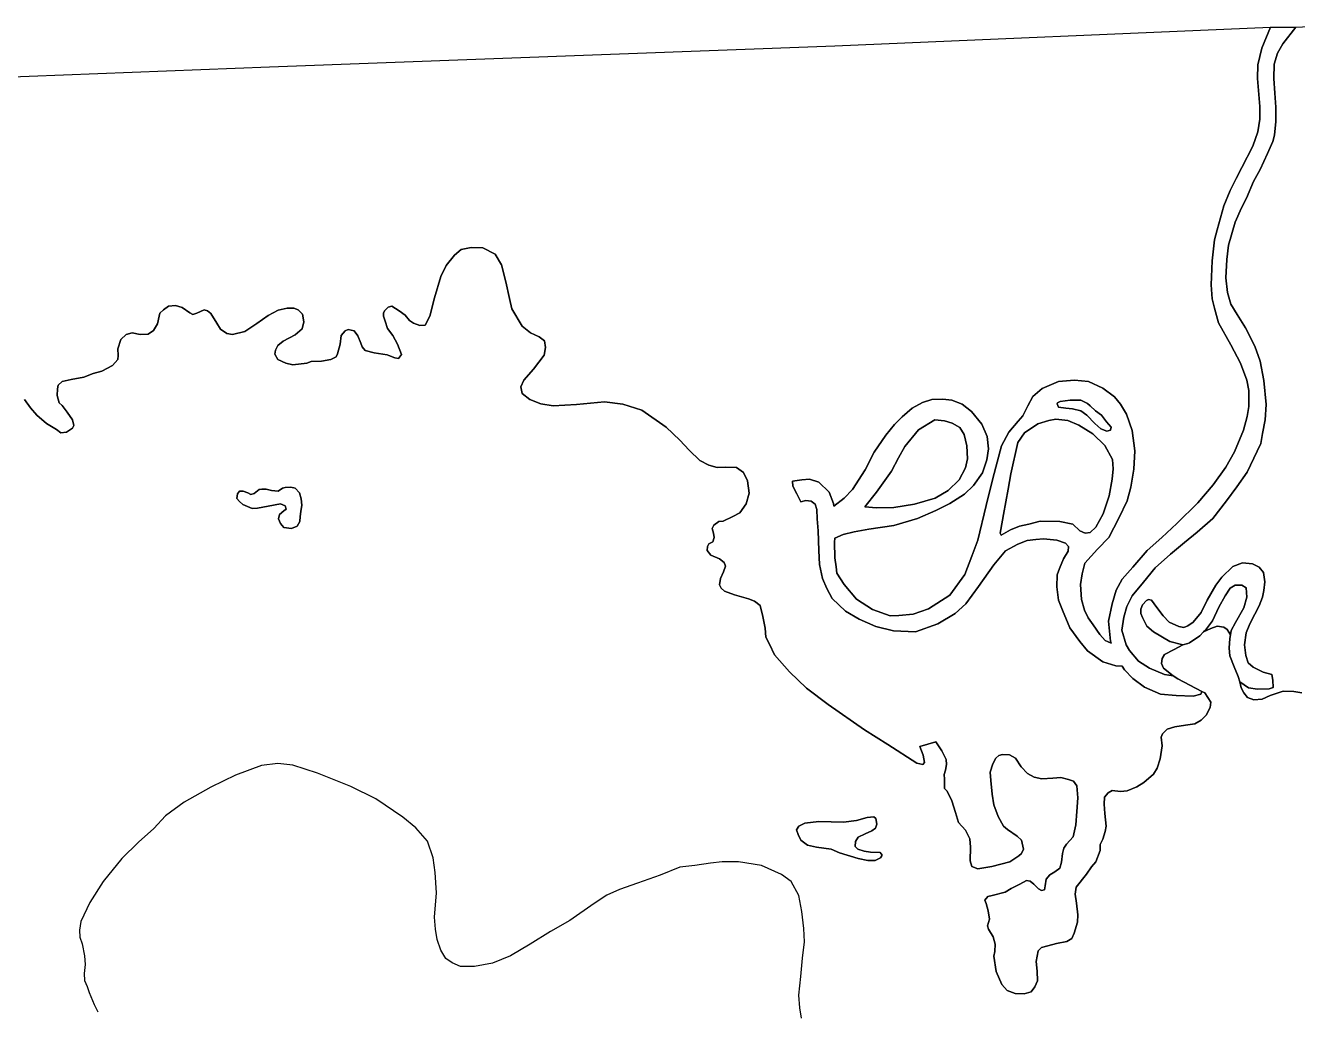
# Model space of a CAD drawing. Header units: inches. Extents: x 288635 to 1232953, y 676945 to 1655780.
# Drawn here: x 325372 to 362941, y 747573 to 776688 of the extents above; entities that cross this region are included whole.
import ezdxf

# ---------------------------------------------------------------- set-up
doc = ezdxf.new("R2010")
doc.units = ezdxf.units.IN
doc.header["$MEASUREMENT"] = 0

msp = doc.modelspace()

# ---------------------------------------------------------------- linework, layer by layer
at = {"color": 1}
for points in [[(320399.1692, 774997.2361), (332579.4417, 775464.278), (349275.7418, 776090.8126), (362145.106, 776634.8075), (361886.0255, 776015.0462), (361764.1053, 775527.3653), (361753.9453, 775120.9644), (361827.0974, 774291.2294), (361822.0174, 773920.3887), (361766.1373, 773549.548), (361766.1373, 773549.548), (361618.817, 773122.8271), (361298.7763, 772492.9059), (361126.056, 772172.8652), (360953.3357, 771817.2645), (360760.2953, 771360.0636), (360562.1749, 770648.8622), (360485.9747, 770359.3016), (360419.9346, 769734.4603), (360389.4545, 769028.3389), (360414.8546, 768611.7781), (360485.9747, 768337.4575), (360607.895, 767905.6567), (360968.5757, 767255.4154), (361253.0563, 766716.9343), (361441.0166, 766219.0933), (361501.9767, 765909.2127), (361501.9767, 765441.8518), (361456.2567, 765142.1312), (361339.4164, 764735.7303), (361075.2559, 764095.6491), (360821.2554, 763643.5282), (360450.4146, 763120.2871), (359998.2937, 762591.9661), (359378.5325, 761987.4448), (358931.4916, 761565.804), (358499.6907, 761189.8832), (358072.9699, 760692.0423), (357763.0893, 760341.5216), (357585.2889, 760011.3209), (357463.3687, 759615.0801), (357356.6885, 759096.9191), (357412.5686, 758507.6379), (357434.1111, 758453.7816), (357254.2137, 758526.0949), (357096.7334, 758708.9753), (356903.693, 758988.3759), (356756.3727, 759196.6563), (356644.6125, 759425.2567), (356563.3323, 759740.2174), (356527.7722, 760177.0982), (356583.6523, 760492.0589), (356659.8525, 760807.0195), (357035.7732, 761223.5803), (357365.9739, 761574.101), (357660.6145, 762137.9822), (357904.455, 762651.0632), (358021.2952, 763052.384), (358102.5754, 763590.8651), (358138.1355, 764129.3461), (358051.7753, 764723.7073), (357884.1349, 765206.3083), (357711.4146, 765506.0289), (357538.6943, 765724.4693), (357193.2536, 765978.4698), (356766.5327, 766171.5102), (356349.9719, 766212.1503), (355877.5309, 766171.5102), (355400.01, 765968.3098), (355120.6094, 765729.5493), (354978.3691, 765455.2288), (354831.0488, 765165.6682), (354688.8086, 765003.1079), (354409.408, 764683.0672), (354196.0476, 764276.6664), (353942.0471, 763311.4645), (353743.9267, 762513.9029), (353495.0062, 761487.7409), (353322.2858, 761020.3799), (353119.0854, 760476.8188), (352672.0445, 759867.2176), (352042.1233, 759460.8168), (351584.9223, 759303.3365), (351168.3615, 759267.7764), (350909.281, 759257.6164), (350391.12, 759445.5768), (349918.679, 759750.3774), (349547.8383, 760177.0982), (349338.9229, 760520.6339), (349313.5228, 760703.5143), (349272.8827, 760967.6748), (349267.8027, 761435.0358), (349279.063, 761549.8905), (349523.0732, 761652.9682), (349843.1139, 761734.2483), (350279.9947, 761810.4485), (351016.5962, 761922.2087), (351717.6376, 762130.4891), (352261.1987, 762369.2496), (352667.5995, 762572.45), (353104.4804, 762851.8506), (353368.6409, 763100.7711), (353632.8014, 763481.7718), (353759.8017, 763857.6926), (353810.6018, 764182.8132), (353775.0417, 764553.654), (353617.5614, 764914.3347), (353312.7608, 765290.2555), (353033.3602, 765503.6159), (352733.6396, 765620.4561), (352464.3991, 765650.9362), (352139.2785, 765640.7762), (351859.8779, 765559.496), (351560.1573, 765391.8557), (351260.4367, 765132.7751), (351036.9163, 764909.2547), (350777.8357, 764589.2141), (350432.395, 764091.3731), (350168.2345, 763563.052), (349797.3938, 762983.9308), (349553.5533, 762729.9303), (349248.0788, 762497.1706), (349232.2426, 762572.958), (349105.2424, 762903.1587), (348800.4418, 763202.8793), (348531.2012, 763294.3195), (348297.5208, 763273.9994), (348023.2002, 763228.2793), (348033.3602, 763080.959), (348155.2805, 762857.4386), (348272.1207, 762618.6781), (348419.441, 762659.3182), (348576.9213, 762638.9982), (348698.8416, 762557.718), (348744.5617, 762400.2377), (348749.6417, 762120.8371), (348780.1217, 761770.3164), (348805.5218, 761186.1153), (348820.7618, 760774.6344), (348907.122, 760363.1536), (349034.1222, 760063.433), (349197.3176, 759765.6174), (349588.4784, 759394.7767), (349989.7992, 759161.0962), (350487.6402, 758937.5758), (351005.8012, 758810.5755), (351661.1225, 758785.1755), (352321.5238, 759018.8559), (352824.4448, 759328.7365), (353144.4855, 759608.1371), (353520.4062, 760126.2981), (353972.5271, 760766.3794), (354312.8878, 761177.8602), (354678.6485, 761375.9806), (354958.0491, 761482.6608), (355206.9696, 761513.1409), (355435.57, 761528.3809), (355826.7308, 761487.7409), (356085.8113, 761401.3807), (356177.2515, 761299.7805), (356167.0915, 761167.7002), (356029.9312, 760944.1798), (355908.011, 760654.6192), (355836.8909, 760471.7388), (355826.7308, 760116.1381), (355877.5309, 759714.8173), (355994.3712, 759420.1767), (356217.8916, 758902.0157), (356507.4522, 758495.6149), (356736.0526, 758221.2943), (357193.2536, 757901.2537), (357569.1743, 757779.3334), (357763.9176, 757774.4352), (357834.2094, 757659.2762), (358072.9699, 757405.2757), (358423.4906, 757146.1952), (358890.8515, 756948.0748), (359358.2125, 756907.4347), (359861.1335, 756882.0346), (360079.5739, 756942.9948), (360115.134, 757019.1949), (360203.147, 756978.553), (360375.8674, 756709.3125), (360355.5473, 756551.8322), (360243.7871, 756323.2317), (360091.3868, 756175.9114), (359908.5064, 756069.2312), (359634.1859, 756028.5911), (359314.1452, 755982.871), (359085.5448, 755911.7509), (358948.3845, 755774.5906), (358912.8244, 755672.9904), (358938.2245, 755418.9899), (358887.4244, 755037.9891), (358795.9842, 754758.5886), (358689.304, 754585.8682), (358404.8234, 754336.9477), (358191.463, 754204.8675), (357912.0624, 754088.0272), (357713.942, 754072.7872), (357470.1016, 754103.2673), (357348.1813, 754032.1471), (357236.4211, 753905.1469), (357231.3411, 753691.7865), (357251.6611, 753417.4659), (357287.2212, 753046.6252), (357256.7411, 752889.1448), (357190.701, 752665.6244), (357114.5008, 752508.1441), (357114.5008, 752325.2637), (356982.4206, 751989.9831), (356850.3403, 751842.6628), (356703.02, 751629.3023), (356404.6839, 751244.3375), (356369.1238, 751041.1371), (356414.8439, 750771.8965), (356455.484, 750426.4558), (356445.324, 750208.0154), (356343.7238, 749882.8947), (356272.6036, 749730.4944), (356130.3633, 749644.1343), (355820.4827, 749583.1741), (355566.4822, 749512.054), (355378.5218, 749466.3339), (355276.9216, 749364.7337), (355221.0415, 749049.7731), (355251.5216, 748765.2925), (355261.6816, 748475.7319), (355185.4815, 748303.0116), (355073.7212, 748155.6913), (354870.5208, 748094.7312), (354596.2003, 748104.8912), (354368.1064, 748197.7658), (354205.5461, 748370.4861), (354042.9857, 748756.5669), (353971.8656, 749203.6078), (354002.3457, 749345.8481), (354012.5057, 749559.2085), (353951.5456, 749782.7289), (353814.3853, 750001.1694), (353783.9052, 750102.7696), (353839.7853, 750300.89), (353804.2253, 750544.7305), (353748.3452, 750758.0909), (353708.4144, 750860.017), (353793.0867, 750969.9989), (353920.0869, 751001.7489), (354301.0877, 751102.2908), (354486.2964, 751208.1243), (354740.2969, 751335.1246), (354936.089, 751440.9581), (355047.2142, 751425.0831), (355147.7561, 751335.1246), (355285.3397, 751197.541), (355375.2982, 751144.6242), (355465.2567, 751171.0826), (355491.7151, 751282.2078), (355512.8818, 751483.2916), (355629.2987, 751605.0001), (355772.174, 751694.9587), (355920.3409, 751806.0839), (355967.966, 751986.0009), (355999.7161, 752234.7097), (356036.7578, 752398.7517), (356116.133, 752509.877), (356317.2167, 752732.1274), (356396.5919, 753081.3781), (356417.7586, 753478.2539), (356449.5087, 753885.713), (356417.7586, 754234.9637), (356322.5084, 754372.5473), (356179.6331, 754425.4641), (355946.7993, 754478.3809), (355713.9655, 754462.5059), (355391.1732, 754446.6308), (355158.3394, 754494.2559), (354962.5474, 754605.3811), (354782.6303, 754795.8815), (354608.005, 755049.882), (354433.3796, 755155.7156), (354227.0042, 755166.2989), (354115.879, 755134.5489), (354031.2122, 755055.1737), (353941.2536, 754885.84), (353867.1702, 754642.4229), (353877.7535, 754399.0057), (353925.3786, 753991.5466), (353973.0037, 753674.0459), (354100.004, 753330.0869), (354253.4626, 753049.628), (354369.8795, 752949.0862), (354655.6301, 752753.2941), (354787.922, 752631.5855), (354851.4221, 752367.0017), (354787.922, 752240.0014), (354708.5469, 752165.9179), (354438.6713, 751991.2926), (353914.7953, 751853.709), (353502.0444, 751790.2088), (353319.5076, 751852.7272), (353268.7075, 752017.8276), (353281.4076, 752424.2284), (353262.3575, 752671.8789), (353135.3573, 752925.8794), (352925.8068, 753154.4798), (352843.2567, 753452.9304), (352735.3065, 753789.4811), (352595.6062, 754075.2317), (352511.112, 754153.7334), (352516.3108, 754430.1208), (352506.1508, 754572.3611), (352541.7109, 754699.3613), (352577.2709, 754867.0017), (352562.0309, 755014.322), (352435.0306, 755273.4025), (352257.2303, 755532.483), (351789.8693, 755400.4027), (351886.3895, 755141.3222), (351927.0296, 754927.9618), (351871.1495, 754867.0017), (351700.2544, 754907.0834), (350836.6527, 755459.5345), (350150.8513, 755891.3353), (349077.6992, 756634.2868), (348436.3479, 757123.2378), (347934.6969, 757599.4887), (347496.546, 758101.1397), (347344.1457, 758418.6404), (347239.2362, 758631.4251), (347218.9162, 758890.5056), (347147.796, 759241.0263), (347066.5159, 759561.067), (346903.9555, 759688.0672), (346726.1552, 759759.1874), (346314.6744, 759881.1076), (346020.0338, 759982.7078), (345913.3535, 760069.068), (345872.7135, 760175.7482), (345903.1935, 760358.6286), (345984.4737, 760551.669), (346050.5138, 760719.3093), (346004.7937, 760831.0695), (345867.6335, 760942.8297), (345613.6329, 761049.5099), (345501.8727, 761186.6702), (345512.0327, 761303.5105), (345557.7528, 761379.7106), (345669.5131, 761445.7507), (345710.1531, 761567.671), (345694.9131, 761699.7512), (345654.273, 761836.9115), (345705.0731, 761933.4317), (345852.3934, 762045.1919), (345979.3937, 762050.272), (346263.8742, 762187.4322), (346472.1547, 762299.1924), (346660.115, 762563.353), (346741.3952, 762878.3136), (346700.7551, 763238.9943), (346573.7549, 763487.9148), (346370.5545, 763635.2351), (346055.5938, 763645.3951), (345796.5133, 763640.3151), (345552.6728, 763701.2753), (345288.5123, 763843.5155), (344968.4717, 764148.3161), (344699.2311, 764448.0367), (344297.9103, 764829.0375), (343576.5489, 765326.8785), (343012.6677, 765509.7589), (342469.1067, 765575.799), (341641.065, 765499.5988), (340955.2636, 765453.8788), (340589.5029, 765514.8389), (340270.958, 765642.3754), (340037.2776, 765820.1757), (340001.7175, 766013.2161), (340093.1577, 766211.3365), (340372.5582, 766536.4571), (340687.5189, 766953.018), (340733.239, 767181.6184), (340702.7589, 767379.7388), (340545.2786, 767496.5791), (340286.1981, 767613.4193), (340042.3576, 767806.4597), (339740.3792, 768317.5652), (339669.2591, 768627.4458), (339557.4988, 769120.2068), (339435.5786, 769623.1278), (339247.6182, 769938.0884), (338881.8575, 770120.9688), (338536.4168, 770136.2088), (338236.6962, 770070.1687), (338038.5758, 769902.5283), (337794.7353, 769602.8077), (337642.335, 769277.6871), (337454.3746, 768642.6858), (337314.3921, 768106.1803), (337177.2319, 767842.0198), (337014.6715, 767826.7797), (336836.8712, 767892.8199), (336714.9509, 767979.18), (336582.8707, 768136.6603), (336405.0703, 768263.6606), (336191.7099, 768395.7409), (336085.0297, 768365.2608), (335983.4295, 768273.8206), (335942.7894, 768202.7005), (335947.8694, 768106.1803), (335993.5895, 767958.86), (336064.7096, 767735.3395), (336222.1899, 767537.2191), (336359.3502, 767278.1386), (336476.1905, 766973.338), (336389.8303, 766851.4178), (336283.1501, 766871.7378), (336105.5804, 766939.1096), (336057.9786, 766959.0717), (335671.8978, 767025.1118), (335402.6573, 767091.1519), (335312.8681, 767196.8585), (335272.228, 767308.6187), (335190.9479, 767521.9791), (335084.2677, 767669.2994), (334906.4673, 767715.0195), (334809.9471, 767669.2994), (334698.1869, 767537.2191), (334662.6268, 767278.1386), (334585.5872, 766989.863), (334544.1356, 766903.1915), (334391.7353, 766826.9914), (334117.4147, 766776.1913), (333812.6141, 766766.0313), (333685.6139, 766715.2312), (333263.973, 766664.4311), (333065.8526, 766715.2312), (332827.0922, 766826.9914), (332740.732, 766979.3917), (332761.052, 767096.2319), (332827.0922, 767238.4722), (332984.5725, 767370.5525), (333340.1732, 767548.3528), (333543.3736, 767731.2332), (333594.1737, 767939.5136), (333553.5336, 768163.0341), (333421.4533, 768295.1143), (333294.4531, 768335.7544), (333101.4127, 768335.7544), (332832.1722, 768284.9543), (332537.5316, 768127.474), (332207.3309, 767883.6335), (331851.7302, 767655.033), (331491.0495, 767563.5929), (331318.3291, 767594.0729), (331130.3688, 767721.0732), (331023.6885, 767898.8735), (330850.9682, 768183.3541), (330749.368, 768259.5543), (330647.7678, 768290.0343), (330429.3274, 768188.4341), (330312.4871, 768152.874), (330231.207, 768203.6741), (330002.6065, 768356.0745), (329804.4861, 768422.1146), (329596.2057, 768401.7945), (329448.8854, 768295.1143), (329337.1252, 768188.4341), (329321.8851, 768107.154), (329271.085, 767873.4735), (329149.1648, 767680.4331), (328996.7645, 767568.6729), (328763.084, 767563.5929), (328524.3235, 767609.313), (328346.5232, 767563.5929), (328187.6095, 767413.5187), (328095.6103, 767136.5977), (328110.8504, 766943.5573), (328095.6103, 766826.7171), (327943.21, 766648.9167), (327628.2494, 766481.2764), (327369.1689, 766415.2362), (327099.9284, 766303.476), (326718.9276, 766232.3559), (326459.8471, 766176.4758), (326337.9268, 766064.7155), (326317.6068, 765958.0353), (326312.5268, 765764.9949), (326363.3269, 765546.5545), (326459.8471, 765470.3544), (326607.1674, 765272.234), (326759.5677, 765043.6335), (326805.2878, 764875.9932), (326759.5677, 764794.713), (326581.7673, 764677.8728), (326419.207, 764662.6327), (326292.2067, 764754.0729), (325997.5661, 764931.8733), (325708.0056, 765185.8738), (325525.1252, 765399.2342), (325347.3248, 765648.1547)], [(363068.2728, 756983.633), (362829.5123, 757024.2731), (362519.6317, 757029.3531), (362133.5509, 756907.4329), (361899.8704, 756795.6727), (361645.8699, 756775.3526), (361462.9895, 756846.4728), (361351.2293, 756983.633), (361280.1092, 757125.8733), (361236.0171, 757312.3538), (361495.0976, 757134.5535), (361754.1781, 757093.9134), (362099.6188, 757098.9934), (362216.459, 757139.6335), (362211.379, 757352.9939), (362180.8989, 757520.6342), (361926.8984, 757591.7544), (361632.2578, 757744.1547), (361484.9375, 757871.1549), (361408.7374, 758089.5954), (361373.1773, 758399.476), (361418.8974, 758755.0767), (361535.7376, 759019.2372), (361683.0579, 759308.7978), (361804.9782, 759547.5583), (361906.5784, 759811.7188), (361947.2185, 760004.7592), (361977.6985, 760258.7597), (361931.9784, 760533.0803), (361804.9782, 760695.6406), (361606.8578, 760787.0808), (361317.2972, 760817.5608), (361032.8166, 760715.9606), (360707.696, 760401), (360529.049, 760166.4729), (360269.9685, 759719.432), (360097.2481, 759353.6712), (359853.4076, 759069.1907), (359701.0073, 758962.5105), (359579.0871, 758911.7104), (359431.7668, 758942.1904), (359147.2862, 759074.2707), (358974.5659, 759257.151), (358786.6055, 759500.9915), (358624.0452, 759714.352), (358537.685, 759734.672), (358481.8049, 759709.272), (358359.8846, 759577.1917), (358314.1645, 759455.2714), (358309.0845, 759323.1912), (358359.8846, 759206.3509), (358486.8849, 758952.3504), (358690.0853, 758784.7101), (359167.6062, 758500.2295), (359548.607, 758403.7093), (359298.9052, 758263.7956), (359009.3446, 758111.3953), (358943.3045, 757994.5551), (358917.9045, 757852.3148), (358978.8646, 757715.1545), (359266.7723, 757481.4758), (359012.7718, 757522.1159), (358570.8109, 757715.1563), (358245.6902, 757918.3567), (357981.5297, 758228.2373), (357874.8495, 758395.8777), (357752.9293, 758832.7585), (357813.8894, 759213.7593), (357895.1695, 759528.7199), (358052.6499, 759848.7606), (358393.0105, 760255.1614), (358738.4512, 760671.7222), (359190.5721, 761078.123), (359596.9729, 761418.4837), (359977.9737, 761723.2843), (360440.2546, 762134.7651), (360846.6554, 762647.8462), (361151.456, 763069.487), (361451.1766, 763501.2879), (361750.8972, 764115.9691), (361852.4974, 764349.6496), (361903.2976, 764639.2101), (361979.4977, 765045.611), (362009.9778, 765492.6519), (361943.9376, 766203.8533), (361837.2574, 766777.8944), (361679.7771, 767214.7753), (361405.4566, 767758.3364), (361161.6161, 768149.4972), (360973.6557, 768454.2978), (360872.0555, 768804.8185), (360821.2554, 769231.5393), (360851.7354, 769780.1804), (360897.4555, 770196.7413), (361100.6559, 770877.4626), (361283.5363, 771299.1035), (361430.8566, 771583.584), (361644.217, 772076.345), (361837.2574, 772437.0257), (362050.6178, 772909.4667), (362208.0982, 773259.9874), (362258.8983, 773447.9478), (362299.5383, 773854.3486), (362299.5383, 774270.9094), (362274.1383, 774687.4702), (362236.5462, 775126.0445), (362251.7862, 775542.6053), (362348.3064, 775867.7259), (362505.7868, 776147.1265), (362886.7875, 776639.8875), (363849.8093, 776688.077)], [(325347.3248, 765648.1547), (325525.1252, 765399.2342), (325708.0056, 765185.8738), (325997.5661, 764931.8733), (326292.2067, 764754.0729), (326419.207, 764662.6327), (326581.7673, 764677.8728), (326759.5677, 764794.713), (326805.2878, 764875.9932), (326759.5677, 765043.6335), (326607.1674, 765272.234), (326459.8471, 765470.3544), (326363.3269, 765546.5545), (326312.5268, 765764.9949), (326317.6068, 765958.0353), (326337.9268, 766064.7155), (326459.8471, 766176.4758), (326718.9276, 766232.3559), (327099.9284, 766303.476), (327369.1689, 766415.2362), (327628.2494, 766481.2764), (327943.21, 766648.9167), (328095.6103, 766826.7171), (328110.8504, 766943.5573), (328095.6103, 767136.5977), (328187.6095, 767413.5187), (328346.5232, 767563.5929), (328524.3235, 767609.313), (328763.084, 767563.5929), (328996.7645, 767568.6729), (329149.1648, 767680.4331), (329271.085, 767873.4735), (329321.8851, 768107.154), (329337.1252, 768188.4341), (329448.8854, 768295.1143), (329596.2057, 768401.7945), (329804.4861, 768422.1146), (330002.6065, 768356.0745), (330231.207, 768203.6741), (330312.4871, 768152.874), (330429.3274, 768188.4341), (330647.7678, 768290.0343), (330749.368, 768259.5543), (330850.9682, 768183.3541), (331023.6885, 767898.8735), (331130.3688, 767721.0732), (331318.3291, 767594.0729), (331491.0495, 767563.5929), (331851.7302, 767655.033), (332207.3309, 767883.6335), (332537.5316, 768127.474), (332832.1722, 768284.9543), (333101.4127, 768335.7544), (333294.4531, 768335.7544), (333421.4533, 768295.1143), (333553.5336, 768163.0341), (333594.1737, 767939.5136), (333543.3736, 767731.2332), (333340.1732, 767548.3528), (332984.5725, 767370.5525), (332827.0922, 767238.4722), (332761.052, 767096.2319), (332740.732, 766979.3917), (332827.0922, 766826.9914), (333065.8526, 766715.2312), (333263.973, 766664.4311), (333685.6139, 766715.2312), (333812.6141, 766766.0313), (334117.4147, 766776.1913), (334391.7353, 766826.9914), (334544.1356, 766903.1915), (334585.5872, 766989.863), (334662.6268, 767278.1386), (334698.1869, 767537.2191), (334809.9471, 767669.2994), (334906.4673, 767715.0195), (335084.2677, 767669.2994), (335190.9479, 767521.9791), (335272.228, 767308.6187), (335312.8681, 767196.8585), (335402.6573, 767091.1519), (335671.8978, 767025.1118), (336057.9786, 766959.0717), (336105.5804, 766939.1096), (336283.1501, 766871.7378), (336389.8303, 766851.4178), (336476.1905, 766973.338), (336359.3502, 767278.1386), (336222.1899, 767537.2191), (336064.7096, 767735.3395), (335993.5895, 767958.86), (335947.8694, 768106.1803), (335942.7894, 768202.7005), (335983.4295, 768273.8206), (336085.0297, 768365.2608), (336191.7099, 768395.7409), (336405.0703, 768263.6606), (336582.8707, 768136.6603), (336714.9509, 767979.18), (336836.8712, 767892.8199), (337014.6715, 767826.7797), (337177.2319, 767842.0198), (337314.3921, 768106.1803), (337454.3746, 768642.6858), (337642.335, 769277.6871), (337794.7353, 769602.8077), (338038.5758, 769902.5283), (338236.6962, 770070.1687), (338536.4168, 770136.2088), (338881.8575, 770120.9688), (339247.6182, 769938.0884), (339435.5786, 769623.1278), (339557.4988, 769120.2068), (339669.2591, 768627.4458), (339740.3792, 768317.5652), (340042.3576, 767806.4597), (340286.1981, 767613.4193), (340545.2786, 767496.5791), (340702.7589, 767379.7388), (340733.239, 767181.6184), (340687.5189, 766953.018), (340372.5582, 766536.4571), (340093.1577, 766211.3365), (340001.7175, 766013.2161), (340037.2776, 765820.1757), (340270.958, 765642.3754), (340589.5029, 765514.8389), (340955.2636, 765453.8788), (341641.065, 765499.5988), (342469.1067, 765575.799), (343012.6677, 765509.7589), (343576.5489, 765326.8785), (344297.9103, 764829.0375), (344699.2311, 764448.0367), (344968.4717, 764148.3161), (345288.5123, 763843.5155), (345552.6728, 763701.2753), (345796.5133, 763640.3151), (346055.5938, 763645.3951), (346370.5545, 763635.2351), (346573.7549, 763487.9148), (346700.7551, 763238.9943), (346741.3952, 762878.3136), (346660.115, 762563.353), (346472.1547, 762299.1924), (346263.8742, 762187.4322), (345979.3937, 762050.272), (345852.3934, 762045.1919), (345705.0731, 761933.4317), (345654.273, 761836.9115), (345694.9131, 761699.7512), (345710.1531, 761567.671), (345669.5131, 761445.7507), (345557.7528, 761379.7106), (345512.0327, 761303.5105), (345501.8727, 761186.6702), (345613.6329, 761049.5099), (345867.6335, 760942.8297), (346004.7937, 760831.0695), (346050.5138, 760719.3093), (345984.4737, 760551.669), (345903.1935, 760358.6286), (345872.7135, 760175.7482), (345913.3535, 760069.068), (346020.0338, 759982.7078), (346314.6744, 759881.1076), (346726.1552, 759759.1874), (346903.9555, 759688.0672), (347066.5159, 759561.067), (347147.796, 759241.0263), (347218.9162, 758890.5056), (347239.2362, 758631.4251), (347344.1457, 758418.6404), (347496.546, 758101.1397), (347934.6969, 757599.4887), (348436.3479, 757123.2378), (349077.6992, 756634.2868), (350150.8513, 755891.3353), (350836.6527, 755459.5345), (351700.2544, 754907.0834), (351871.1495, 754867.0017), (351927.0296, 754927.9618), (351886.3895, 755141.3222), (351789.8693, 755400.4027), (352257.2303, 755532.483), (352435.0306, 755273.4025), (352562.0309, 755014.322), (352577.2709, 754867.0017), (352541.7109, 754699.3613), (352506.1508, 754572.3611), (352516.3108, 754430.1208), (352511.112, 754153.7334), (352595.6062, 754075.2317), (352735.3065, 753789.4811), (352843.2567, 753452.9304), (352925.8068, 753154.4798), (353135.3573, 752925.8794), (353262.3575, 752671.8789), (353281.4076, 752424.2284), (353268.7075, 752017.8276), (353319.5076, 751852.7272), (353502.0444, 751790.2088), (353914.7953, 751853.709), (354438.6713, 751991.2926), (354708.5469, 752165.9179), (354787.922, 752240.0014), (354851.4221, 752367.0017), (354787.922, 752631.5855), (354655.6301, 752753.2941), (354369.8795, 752949.0862), (354253.4626, 753049.628), (354100.004, 753330.0869), (353973.0037, 753674.0459), (353925.3786, 753991.5466), (353877.7535, 754399.0057), (353867.1702, 754642.4229), (353941.2536, 754885.84), (354031.2122, 755055.1737), (354115.879, 755134.5489), (354227.0042, 755166.2989), (354433.3796, 755155.7156), (354608.005, 755049.882), (354782.6303, 754795.8815), (354962.5474, 754605.3811), (355158.3394, 754494.2559), (355391.1732, 754446.6308), (355713.9655, 754462.5059), (355946.7993, 754478.3809), (356179.6331, 754425.4641), (356322.5084, 754372.5473), (356417.7586, 754234.9637), (356449.5087, 753885.713), (356417.7586, 753478.2539), (356396.5919, 753081.3781), (356317.2167, 752732.1274), (356116.133, 752509.877), (356036.7578, 752398.7517), (355999.7161, 752234.7097), (355967.966, 751986.0009), (355920.3409, 751806.0839), (355772.174, 751694.9587), (355629.2987, 751605.0001), (355512.8818, 751483.2916), (355491.7151, 751282.2078), (355465.2567, 751171.0826), (355375.2982, 751144.6242), (355285.3397, 751197.541), (355147.7561, 751335.1246), (355047.2142, 751425.0831), (354936.089, 751440.9581), (354740.2969, 751335.1246), (354486.2964, 751208.1243), (354301.0877, 751102.2908), (353920.0869, 751001.7489), (353793.0867, 750969.9989), (353708.4144, 750860.017), (353748.3452, 750758.0909), (353804.2253, 750544.7305), (353839.7853, 750300.89), (353783.9052, 750102.7696), (353814.3853, 750001.1694), (353951.5456, 749782.7289), (354012.5057, 749559.2085), (354002.3457, 749345.8481), (353971.8656, 749203.6078), (354042.9857, 748756.5669), (354205.5461, 748370.4861), (354368.1064, 748197.7658), (354596.2003, 748104.8912), (354870.5208, 748094.7312), (355073.7212, 748155.6913), (355185.4815, 748303.0116), (355261.6816, 748475.7319), (355251.5216, 748765.2925), (355221.0415, 749049.7731), (355276.9216, 749364.7337), (355378.5218, 749466.3339), (355566.4822, 749512.054), (355820.4827, 749583.1741), (356130.3633, 749644.1343), (356272.6036, 749730.4944), (356343.7238, 749882.8947), (356445.324, 750208.0154), (356455.484, 750426.4558), (356414.8439, 750771.8965), (356369.1238, 751041.1371), (356404.6839, 751244.3375), (356703.02, 751629.3023), (356850.3403, 751842.6628), (356982.4206, 751989.9831), (357114.5008, 752325.2637), (357114.5008, 752508.1441), (357190.701, 752665.6244), (357256.7411, 752889.1448), (357287.2212, 753046.6252), (357251.6611, 753417.4659), (357231.3411, 753691.7865), (357236.4211, 753905.1469), (357348.1813, 754032.1471), (357470.1016, 754103.2673), (357713.942, 754072.7872), (357912.0624, 754088.0272), (358191.463, 754204.8675), (358404.8234, 754336.9477), (358689.304, 754585.8682), (358795.9842, 754758.5886), (358887.4244, 755037.9891), (358938.2245, 755418.9899), (358912.8244, 755672.9904), (358948.3845, 755774.5906), (359085.5448, 755911.7509), (359314.1452, 755982.871), (359634.1859, 756028.5911), (359908.5064, 756069.2312), (360091.3868, 756175.9114), (360243.7871, 756323.2317), (360355.5473, 756551.8322), (360375.8674, 756709.3125), (360203.147, 756978.553), (360115.134, 757019.1949), (359409.0126, 757395.1157), (359266.7723, 757481.4758), (358978.8646, 757715.1545), (358917.9045, 757852.3148), (358943.3045, 757994.5551), (359009.3446, 758111.3953), (359298.9052, 758263.7956), (359548.607, 758403.7093), (359699.127, 758441.1635), (359746.7274, 758459.5895), (360051.528, 758667.8699), (360166.6008, 758782.9427), (360380.9474, 758878.4768), (360563.8277, 758954.677), (360761.9481, 758924.1969), (360863.5483, 758853.0768), (360957.388, 758695.2374), (360936.2965, 758587.4364), (360921.0564, 758302.9558), (360936.2965, 758074.3553), (361073.4567, 757749.2347), (361185.2169, 757469.8341), (361236.0171, 757312.3538), (361280.1092, 757125.8733), (361351.2293, 756983.633), (361462.9895, 756846.4728), (361645.8699, 756775.3526), (361899.8704, 756795.6727), (362133.5509, 756907.4329), (362519.6317, 757029.3531), (362829.5123, 757024.2731), (363068.2728, 756983.633)], [(348286.0794, 747380.4014), (348242.0077, 747683.4882), (348216.2293, 748059.8528), (348273.3794, 748612.3039), (348317.8295, 749152.055), (348381.3296, 749628.3059), (348362.2796, 750022.0067), (348298.7795, 750523.6577), (348216.2293, 750999.9087), (347987.6288, 751412.6595), (347695.5283, 751622.2099), (347104.9771, 751882.5604), (346431.8757, 751990.5107), (345949.2748, 751990.5107), (345600.0241, 751952.4106), (345142.8232, 751888.9105), (344698.3223, 751831.7603), (344120.4711, 751603.1599), (343447.3698, 751361.8594), (342913.9687, 751171.359), (342539.3179, 751006.2587), (342171.0172, 750758.6082), (341447.1158, 750263.3072), (340881.9646, 749933.1065), (340278.7134, 749564.8058), (339700.8623, 749221.9051), (339167.4612, 749006.0047), (338634.0601, 748904.4045), (338221.3093, 748898.0545), (337970.6955, 749010.8201), (337782.7351, 749137.8204), (337635.4148, 749386.7409), (337533.8146, 749696.6215), (337477.9345, 750001.4221), (337447.4544, 750362.1028), (337513.4946, 751078.3842), (337472.8545, 751677.8254), (337411.8944, 752114.7063), (337244.254, 752607.4673), (336903.8933, 752998.6281), (336517.8126, 753313.5887), (335715.171, 753852.0698), (334978.5695, 754217.8305), (333998.1275, 754608.9913), (333266.6061, 754847.7518), (332829.7252, 754898.5519), (332342.0442, 754832.5118), (331574.9627, 754553.1112), (330848.5212, 754202.5905), (330056.0396, 753755.5496), (329507.3985, 753349.1488), (329167.0379, 752978.308), (328709.837, 752576.9872), (328222.156, 752089.3063), (327663.3549, 751408.5849), (327272.1941, 750788.8237), (327008.0335, 750235.1026), (326967.3935, 749970.942), (326982.6335, 749772.8216), (327043.5936, 749569.6212), (327119.7938, 749214.0205), (327140.1138, 748960.02), (327109.6338, 748700.9395), (327114.7138, 748487.5791), (327190.9139, 748314.8587), (327251.874, 748137.0584), (327399.1943, 747781.4577), (327505.8745, 747563.0172)]]:
    msp.add_lwpolyline(points, dxfattribs=at)
for points in [[(357752.9293, 758832.7585), (357874.8495, 758395.8777), (357981.5297, 758228.2373), (358245.6902, 757918.3567), (358570.8109, 757715.1563), (359012.7718, 757522.1159), (359266.7723, 757481.4758), (359409.0126, 757395.1157), (360115.134, 757019.1949), (360079.5739, 756942.9948), (359861.1335, 756882.0346), (359358.2125, 756907.4347), (358890.8515, 756948.0748), (358423.4906, 757146.1952), (358072.9699, 757405.2757), (357834.2094, 757659.2762), (357763.9176, 757774.4352), (357569.1743, 757779.3334), (357193.2536, 757901.2537), (356736.0526, 758221.2943), (356507.4522, 758495.6149), (356217.8916, 758902.0157), (355994.3712, 759420.1767), (355877.5309, 759714.8173), (355826.7308, 760116.1381), (355836.8909, 760471.7388), (355908.011, 760654.6192), (356029.9312, 760944.1798), (356167.0915, 761167.7002), (356177.2515, 761299.7805), (356085.8113, 761401.3807), (355826.7308, 761487.7409), (355435.57, 761528.3809), (355206.9696, 761513.1409), (354958.0491, 761482.6608), (354678.6485, 761375.9806), (354312.8878, 761177.8602), (353972.5271, 760766.3794), (353520.4062, 760126.2981), (353144.4855, 759608.1371), (352824.4448, 759328.7365), (352321.5238, 759018.8559), (351661.1225, 758785.1755), (351005.8012, 758810.5755), (350487.6402, 758937.5758), (349989.7992, 759161.0962), (349588.4784, 759394.7767), (349197.3176, 759765.6174), (349034.1222, 760063.433), (348907.122, 760363.1536), (348820.7618, 760774.6344), (348805.5218, 761186.1153), (348780.1217, 761770.3164), (348749.6417, 762120.8371), (348744.5617, 762400.2377), (348698.8416, 762557.718), (348576.9213, 762638.9982), (348419.441, 762659.3182), (348272.1207, 762618.6781), (348155.2805, 762857.4386), (348033.3602, 763080.959), (348023.2002, 763228.2793), (348297.5208, 763273.9994), (348531.2012, 763294.3195), (348800.4418, 763202.8793), (349105.2424, 762903.1587), (349232.2426, 762572.958), (349248.0788, 762497.1706), (349553.5533, 762729.9303), (349797.3938, 762983.9308), (350168.2345, 763563.052), (350432.395, 764091.3731), (350777.8357, 764589.2141), (351036.9163, 764909.2547), (351260.4367, 765132.7751), (351560.1573, 765391.8557), (351859.8779, 765559.496), (352139.2785, 765640.7762), (352464.3991, 765650.9362), (352733.6396, 765620.4561), (353033.3602, 765503.6159), (353312.7608, 765290.2555), (353617.5614, 764914.3347), (353775.0417, 764553.654), (353810.6018, 764182.8132), (353759.8017, 763857.6926), (353632.8014, 763481.7718), (353368.6409, 763100.7711), (353104.4804, 762851.8506), (352667.5995, 762572.45), (352261.1987, 762369.2496), (351717.6376, 762130.4891), (351016.5962, 761922.2087), (350279.9947, 761810.4485), (349843.1139, 761734.2483), (349523.0732, 761652.9682), (349279.063, 761549.8905), (349267.8027, 761435.0358), (349272.8827, 760967.6748), (349313.5228, 760703.5143), (349338.9229, 760520.6339), (349547.8383, 760177.0982), (349918.679, 759750.3774), (350391.12, 759445.5768), (350909.281, 759257.6164), (351168.3615, 759267.7764), (351584.9223, 759303.3365), (352042.1233, 759460.8168), (352672.0445, 759867.2176), (353119.0854, 760476.8188), (353322.2858, 761020.3799), (353495.0062, 761487.7409), (353743.9267, 762513.9029), (353942.0471, 763311.4645), (354196.0476, 764276.6664), (354409.408, 764683.0672), (354688.8086, 765003.1079), (354831.0488, 765165.6682), (354978.3691, 765455.2288), (355120.6094, 765729.5493), (355400.01, 765968.3098), (355877.5309, 766171.5102), (356349.9719, 766212.1503), (356766.5327, 766171.5102), (357193.2536, 765978.4698), (357538.6943, 765724.4693), (357711.4146, 765506.0289), (357884.1349, 765206.3083), (358051.7753, 764723.7073), (358138.1355, 764129.3461), (358102.5754, 763590.8651), (358021.2952, 763052.384), (357904.455, 762651.0632), (357660.6145, 762137.9822), (357365.9739, 761574.101), (357035.7732, 761223.5803), (356659.8525, 760807.0195), (356583.6523, 760492.0589), (356527.7722, 760177.0982), (356563.3323, 759740.2174), (356644.6125, 759425.2567), (356756.3727, 759196.6563), (356903.693, 758988.3759), (357096.7334, 758708.9753), (357254.2137, 758526.0949), (357434.1111, 758453.7816), (357412.5686, 758507.6379), (357356.6885, 759096.9191), (357463.3687, 759615.0801), (357585.2889, 760011.3209), (357763.0893, 760341.5216), (358072.9699, 760692.0423), (358499.6907, 761189.8832), (358931.4916, 761565.804), (359378.5325, 761987.4448), (359998.2937, 762591.9661), (360450.4146, 763120.2871), (360821.2554, 763643.5282), (361075.2559, 764095.6491), (361339.4164, 764735.7303), (361456.2567, 765142.1312), (361501.9767, 765441.8518), (361501.9767, 765909.2127), (361441.0166, 766219.0933), (361253.0563, 766716.9343), (360968.5757, 767255.4154), (360607.895, 767905.6567), (360485.9747, 768337.4575), (360414.8546, 768611.7781), (360389.4545, 769028.3389), (360419.9346, 769734.4603), (360485.9747, 770359.3016), (360562.1749, 770648.8622), (360760.2953, 771360.0636), (360953.3357, 771817.2645), (361126.056, 772172.8652), (361298.7763, 772492.9059), (361618.817, 773122.8271), (361766.1373, 773549.548), (361822.0174, 773920.3887), (361827.0974, 774291.2294), (361753.9453, 775120.9644), (361764.1053, 775527.3653), (361886.0255, 776015.0462), (362145.106, 776634.8075), (362886.7875, 776639.8875), (362505.7868, 776147.1265), (362348.3064, 775867.7259), (362251.7862, 775542.6053), (362236.5462, 775126.0445), (362274.1383, 774687.4702), (362299.5383, 774270.9094), (362299.5383, 773854.3486), (362258.8983, 773447.9478), (362208.0982, 773259.9874), (362050.6178, 772909.4667), (361837.2574, 772437.0257), (361644.217, 772076.345), (361430.8566, 771583.584), (361283.5363, 771299.1035), (361100.6559, 770877.4626), (360897.4555, 770196.7413), (360851.7354, 769780.1804), (360821.2554, 769231.5393), (360872.0555, 768804.8185), (360973.6557, 768454.2978), (361161.6161, 768149.4972), (361405.4566, 767758.3364), (361679.7771, 767214.7753), (361837.2574, 766777.8944), (361943.9376, 766203.8533), (362009.9778, 765492.6519), (361979.4977, 765045.611), (361903.2976, 764639.2101), (361852.4974, 764349.6496), (361750.8972, 764115.9691), (361451.1766, 763501.2879), (361151.456, 763069.487), (360846.6554, 762647.8462), (360440.2546, 762134.7651), (359977.9737, 761723.2843), (359596.9729, 761418.4837), (359190.5721, 761078.123), (358738.4512, 760671.7222), (358393.0105, 760255.1614), (358052.6499, 759848.7606), (357895.1695, 759528.7199), (357813.8894, 759213.7593), (357752.9293, 758832.7585)], [(357132.5117, 764781.2928), (357310.312, 764710.1726), (357416.9922, 764735.5727), (357437.3123, 764827.0129), (357300.152, 764984.4932), (357152.8317, 765177.5336), (356975.0314, 765309.6138), (356817.551, 765456.9341), (356741.3509, 765522.9742), (356543.2305, 765624.5745), (356223.1899, 765619.4944), (355928.5493, 765583.9344), (355852.3491, 765548.3743), (355842.1891, 765512.8142), (355882.8292, 765421.374), (356096.1896, 765390.894), (356289.23, 765370.5739), (356538.1505, 765309.6138), (356715.9508, 765182.6136), (356954.7113, 764938.7731), (357132.5117, 764781.2928)], [(357416.9922, 764735.5727), (357310.312, 764710.1726), (357132.5117, 764781.2928), (356954.7113, 764938.7731), (356715.9508, 765182.6136), (356538.1505, 765309.6138), (356289.23, 765370.5739), (356096.1896, 765390.894), (355882.8292, 765421.374), (355842.1891, 765512.8142), (355852.3491, 765548.3743), (355928.5493, 765583.9344), (356223.1899, 765619.4944), (356543.2305, 765624.5745), (356741.3509, 765522.9742), (356817.551, 765456.9341), (356975.0314, 765309.6138), (357152.8317, 765177.5336), (357300.152, 764984.4932), (357437.3123, 764827.0129), (357416.9922, 764735.5727)], [(352509.7024, 765014.9732), (352225.2219, 765040.3733), (351742.6209, 764745.7327), (351341.3001, 764252.9717), (351158.4197, 763917.691), (350945.0593, 763526.5303), (350503.0984, 762906.769), (350157.6577, 762469.8881), (350503.0984, 762449.5681), (351021.2594, 762454.6481), (351625.7807, 762556.2483), (352240.4619, 762734.0487), (352621.4626, 762957.5691), (352946.5833, 763272.5297), (353129.4637, 763628.1305), (353190.4238, 763892.291), (353175.1838, 764278.3718), (353093.9036, 764608.5724), (352966.9033, 764816.8528), (352743.3829, 764948.9331), (352509.7024, 765014.9732)], [(351021.2594, 762454.6481), (350503.0984, 762449.5681), (350157.6577, 762469.8881), (350503.0984, 762906.769), (350945.0593, 763526.5303), (351158.4197, 763917.691), (351341.3001, 764252.9717), (351742.6209, 764745.7327), (352225.2219, 765040.3733), (352509.7024, 765014.9732), (352743.3829, 764948.9331), (352966.9033, 764816.8528), (353093.9036, 764608.5724), (353175.1838, 764278.3718), (353190.4238, 763892.291), (353129.4637, 763628.1305), (352946.5833, 763272.5297), (352621.4626, 762957.5691), (352240.4619, 762734.0487), (351625.7807, 762556.2483), (351021.2594, 762454.6481)], [(354186.1058, 761636.7665), (354465.5063, 761794.2468), (354729.6669, 761906.007), (355004.8471, 761962.1216), (355339.2681, 762053.3273), (355918.3892, 762043.1673), (356304.47, 761961.8871), (356512.7504, 761763.7667), (356670.2307, 761697.7266), (356817.551, 761712.9666), (356985.1914, 761870.4469), (357203.6318, 762266.6877), (357376.3522, 762800.0888), (357467.7923, 763292.8498), (357493.1924, 763592.5704), (357477.9524, 763877.051), (357244.2719, 764283.4518), (356898.8312, 764628.8925), (356477.1904, 764887.973), (356152.0697, 765025.1333), (355801.549, 765065.7733), (355598.3486, 765025.1333), (355268.1479, 764923.5331), (354876.9872, 764659.3725), (354683.9468, 764374.892), (354470.5863, 763450.3301), (354396.1477, 762996.2548), (354252.1459, 762251.4477), (354175.9458, 761804.4068), (354160.7057, 761697.7266), (354186.1058, 761636.7665)], [(357203.6318, 762266.6877), (356985.1914, 761870.4469), (356817.551, 761712.9666), (356670.2307, 761697.7266), (356512.7504, 761763.7667), (356304.47, 761961.8871), (355918.3892, 762043.1673), (355339.2681, 762053.3273), (355004.8471, 761962.1216), (354729.6669, 761906.007), (354465.5063, 761794.2468), (354186.1058, 761636.7665), (354160.7057, 761697.7266), (354175.9458, 761804.4068), (354252.1459, 762251.4477), (354396.1477, 762996.2548), (354470.5863, 763450.3301), (354683.9468, 764374.892), (354876.9872, 764659.3725), (355268.1479, 764923.5331), (355598.3486, 765025.1333), (355801.549, 765065.7733), (356152.0697, 765025.1333), (356477.1904, 764887.973), (356898.8312, 764628.8925), (357244.2719, 764283.4518), (357477.9524, 763877.051), (357493.1924, 763592.5704), (357467.7923, 763292.8498), (357376.3522, 762800.0888), (357203.6318, 762266.6877)], [(332964.3503, 763026.1076), (332832.27, 762934.6674), (332634.1496, 762960.0675), (332476.6693, 763000.7076), (332349.6691, 763000.7076), (332273.4689, 762985.4675), (332126.1486, 762863.5473), (332024.5484, 762838.1473), (331938.1882, 762888.9474), (331806.108, 762934.6674), (331689.2677, 762934.6674), (331638.4676, 762858.4673), (331618.1476, 762721.307), (331689.2677, 762629.8668), (331795.948, 762543.5067), (332070.2685, 762426.6664), (332222.6688, 762431.7464), (332542.7094, 762492.7066), (332903.3902, 762563.8267), (333040.5504, 762502.8666), (333076.1105, 762406.3464), (333002.027, 762352.3713), (332875.0268, 762251.8294), (332848.5684, 762119.5375), (332901.4852, 761981.9539), (333002.027, 761860.2453), (333224.2775, 761833.7869), (333398.9028, 761907.8704), (333478.278, 762045.454), (333483.5697, 762193.621), (333507.9114, 762335.2262), (333538.3914, 762528.2666), (333518.0714, 762706.067), (333467.2713, 762883.8673), (333340.271, 763026.1076), (333213.2708, 763051.5077), (333040.5504, 763046.4277), (332964.3503, 763026.1076)], [(333340.271, 763026.1076), (333467.2713, 762883.8673), (333518.0714, 762706.067), (333538.3914, 762528.2666), (333507.9114, 762335.2262), (333483.5697, 762193.621), (333478.278, 762045.454), (333398.9028, 761907.8704), (333224.2775, 761833.7869), (333002.027, 761860.2453), (332901.4852, 761981.9539), (332848.5684, 762119.5375), (332875.0268, 762251.8294), (333002.027, 762352.3713), (333076.1105, 762406.3464), (333040.5504, 762502.8666), (332903.3902, 762563.8267), (332542.7094, 762492.7066), (332222.6688, 762431.7464), (332070.2685, 762426.6664), (331795.948, 762543.5067), (331689.2677, 762629.8668), (331618.1476, 762721.307), (331638.4676, 762858.4673), (331689.2677, 762934.6674), (331806.108, 762934.6674), (331938.1882, 762888.9474), (332024.5484, 762838.1473), (332126.1486, 762863.5473), (332273.4689, 762985.4675), (332349.6691, 763000.7076), (332476.6693, 763000.7076), (332634.1496, 762960.0675), (332832.27, 762934.6674), (332964.3503, 763026.1076), (333040.5504, 763046.4277), (333213.2708, 763051.5077), (333340.271, 763026.1076)], [(361977.6985, 760258.7597), (361947.2185, 760004.7592), (361906.5784, 759811.7188), (361804.9782, 759547.5583), (361683.0579, 759308.7978), (361535.7376, 759019.2372), (361418.8974, 758755.0767), (361373.1773, 758399.476), (361408.7374, 758089.5954), (361484.9375, 757871.1549), (361632.2578, 757744.1547), (361926.8984, 757591.7544), (362180.8989, 757520.6342), (362211.379, 757352.9939), (362216.459, 757139.6335), (362099.6188, 757098.9934), (361754.1781, 757093.9134), (361495.0976, 757134.5535), (361236.0171, 757312.3538), (361185.2169, 757469.8341), (361073.4567, 757749.2347), (360936.2965, 758074.3553), (360921.0564, 758302.9558), (360936.2965, 758587.4364), (360957.388, 758695.2374), (360982.0165, 758821.1168), (361109.0168, 759059.8773), (361352.8573, 759496.7582), (361444.2975, 759806.6388), (361423.9774, 760086.0394), (361296.9772, 760157.1595), (361093.7768, 760157.1595), (360945.6098, 760075.0327), (360803.3695, 759851.5122), (360620.4892, 759511.1516), (360427.4488, 759109.8308), (360219.1683, 758835.5102), (360166.6008, 758782.9427), (360051.528, 758667.8699), (359746.7274, 758459.5895), (359699.127, 758441.1635), (359548.607, 758403.7093), (359167.6062, 758500.2295), (358690.0853, 758784.7101), (358486.8849, 758952.3504), (358359.8846, 759206.3509), (358309.0845, 759323.1912), (358314.1645, 759455.2714), (358359.8846, 759577.1917), (358481.8049, 759709.272), (358537.685, 759734.672), (358624.0452, 759714.352), (358786.6055, 759500.9915), (358974.5659, 759257.151), (359147.2862, 759074.2707), (359431.7668, 758942.1904), (359579.0871, 758911.7104), (359701.0073, 758962.5105), (359853.4076, 759069.1907), (360097.2481, 759353.6712), (360269.9685, 759719.432), (360529.049, 760166.4729), (360707.696, 760401), (361032.8166, 760715.9606), (361317.2972, 760817.5608), (361606.8578, 760787.0808), (361804.9782, 760695.6406), (361931.9784, 760533.0803), (361977.6985, 760258.7597)], [(361109.0168, 759059.8773), (360982.0165, 758821.1168), (360957.388, 758695.2374), (360863.5483, 758853.0768), (360761.9481, 758924.1969), (360563.8277, 758954.677), (360380.9474, 758878.4768), (360166.6008, 758782.9427), (360219.1683, 758835.5102), (360427.4488, 759109.8308), (360620.4892, 759511.1516), (360803.3695, 759851.5122), (360945.6098, 760075.0327), (361093.7768, 760157.1595), (361296.9772, 760157.1595), (361423.9774, 760086.0394), (361444.2975, 759806.6388), (361352.8573, 759496.7582), (361109.0168, 759059.8773)], [(349910.2109, 753213.8999), (349534.2901, 753163.0998), (348802.7687, 753183.4198), (348391.2878, 753132.6197), (348213.4875, 753046.2596), (348142.3673, 752934.4993), (348188.0874, 752797.3391), (348274.4476, 752629.6987), (348472.568, 752487.4584), (348731.6485, 752426.4983), (349163.4494, 752365.5382), (349417.4499, 752258.858), (349961.011, 752091.2176), (350245.4915, 752035.3375), (350469.012, 752035.3375), (350626.4923, 752106.4577), (350672.2124, 752187.7378), (350611.2523, 752263.938), (350331.8517, 752274.098), (350138.8113, 752309.6581), (349950.851, 752370.6182), (349874.6508, 752446.8184), (349884.8108, 752589.0586), (349961.011, 752721.1389), (350174.3714, 752817.6591), (350372.4918, 752904.0193), (350479.172, 752985.2994), (350519.8121, 753102.1397), (350484.252, 753274.86), (350423.2919, 753325.6601), (350230.2515, 753305.3401), (349910.2109, 753213.8999)], [(350484.252, 753274.86), (350519.8121, 753102.1397), (350479.172, 752985.2994), (350372.4918, 752904.0193), (350174.3714, 752817.6591), (349961.011, 752721.1389), (349884.8108, 752589.0586), (349874.6508, 752446.8184), (349950.851, 752370.6182), (350138.8113, 752309.6581), (350331.8517, 752274.098), (350611.2523, 752263.938), (350672.2124, 752187.7378), (350626.4923, 752106.4577), (350469.012, 752035.3375), (350245.4915, 752035.3375), (349961.011, 752091.2176), (349417.4499, 752258.858), (349163.4494, 752365.5382), (348731.6485, 752426.4983), (348472.568, 752487.4584), (348274.4476, 752629.6987), (348188.0874, 752797.3391), (348142.3673, 752934.4993), (348213.4875, 753046.2596), (348391.2878, 753132.6197), (348802.7687, 753183.4198), (349534.2901, 753163.0998), (349910.2109, 753213.8999), (350230.2515, 753305.3401), (350423.2919, 753325.6601), (350484.252, 753274.86)]]:
    msp.add_lwpolyline(points, close=True, dxfattribs=at)

doc.saveas('drawing.dxf')
